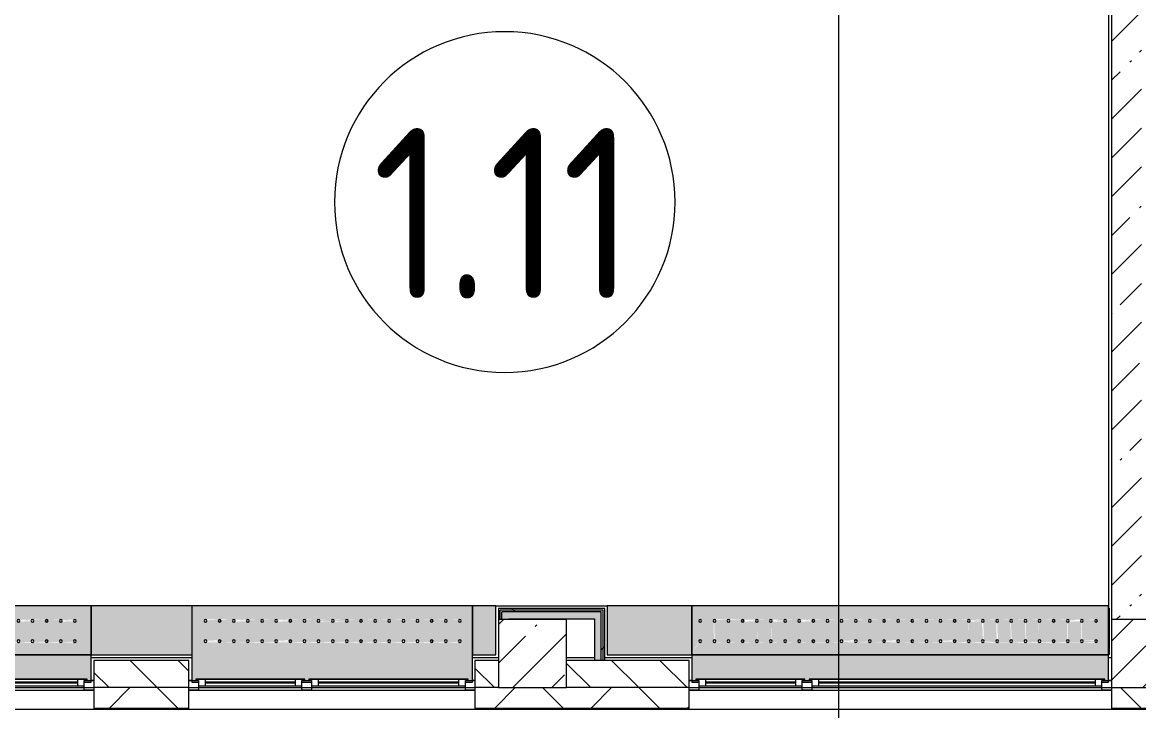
# Model space of a CAD drawing. Header units: millimetres. Extents: x 3991 to 282775, y -8553 to 29560.
# Drawn here: x 188230 to 196425, y -269 to 4782 of the extents above; entities that cross this region are included whole.
import ezdxf

# ---------------------------------------------------------------- set-up
doc = ezdxf.new("R2010")
doc.units = ezdxf.units.MM
for name, color, linetype, lineweight in [('A-AREA-IDEN', 7, 'Continuous', 9), ('A-GLAZ-2', 7, 'Continuous', 5), ('A-WALL', 7, 'Continuous', 9), ('A-WALL-4', 7, 'Continuous', 5), ('I-WALL-3', 7, 'Continuous', 5), ('S-COLS', 7, 'Continuous', 5), ('Знаки', 7, 'Continuous', 5)]:
    doc.layers.add(name, color=color, linetype=linetype, lineweight=lineweight)
for name, color, linetype, lineweight, true_color in [('A-FLOR-1', 7, 'Continuous', 5, 0xaaaaaa), ('G-ANNO-TEXT-1', 7, 'Continuous', 9, 0x3c3c3c), ('I-WALL-1', 7, 'Continuous', 5, 0xe7e7e7), ('Знаки-2', 7, 'Continuous', 5, 0xd7cfbf)]:
    doc.layers.add(name, color=color, linetype=linetype, lineweight=lineweight, true_color=true_color)
doc.styles.add('GOST Common_3', font='GOST_Common.ttf', dxfattribs={"width": 0.9, "height": 1250})
pattern_1 = [(45, (148815.1, 0), (-530.33, 530.33), []), (135, (148815.1, 0), (-530.33, -530.33), [])]

# ---------------------------------------------------------------- blocks, each defined once
blk = doc.blocks.new('BSC_Колонна _Прямоугольная - 500х500-V101-Общий план 1 этажа с размещением фрагментов 1_1-1_9')
at = {"layer": 'S-COLS'}
h = blk.add_hatch(dxfattribs=at)
h.set_pattern_fill('FP_62', color=256, style=0, pattern_type=2)
h.set_pattern_definition([(45, (-43160, -150), (-285.123, 285.123), []), (45, (-42874.88, -150), (-285.123, 285.123), [504.031, -100.806, 16.764, -84.042])])
h.paths.add_polyline_path([(250, -250), (250, 250), (-250, 250), (-250, -250), (-236.3, -250)])
for p, q in [((250, 250), (-250, 250)), ((-250, 250), (-250, -250)), ((250, -250), (250, 250)), ((-250, -250), (250, -250))]:
    blk.add_line(p, q, dxfattribs=at)
blk = doc.blocks.new('BSC_Колонна _Прямоугольная - 500х500-V102-Общий план 1 этажа с размещением фрагментов 1_1-1_9')
at = {"layer": 'S-COLS'}
h = blk.add_hatch(dxfattribs=at)
h.set_pattern_fill('FP_63', color=256, style=0, pattern_type=2)
h.set_pattern_definition([(45, (-47660, -150), (-285.123, 285.123), []), (45, (-47374.88, -150), (-285.123, 285.123), [504.031, -100.806, 16.764, -84.042])])
h.paths.add_polyline_path([(150.3, -250), (250, -250), (250, 250), (-250, 250), (-250, -250)])
for p, q in [((250, 250), (-250, 250)), ((-250, 250), (-250, -250)), ((250, -250), (250, 250)), ((-250, -250), (250, -250))]:
    blk.add_line(p, q, dxfattribs=at)
blk = doc.blocks.new('120_Окно_СКБ_1Ст - 120_Окно_СКБ_1Ст 900х2500_h_-20664874-Общий план 1 этажа с размещением фрагментов 1_1-1_9')
at = {"layer": 'A-GLAZ-2'}
for p, q in [((-450, -127), (-450, -57)), ((-450, -57), (-380, -57)), ((450, -57), (-450, -57)), ((-380, -57), (-380, -127)), ((380, -127), (380, -57)), ((380, -57), (450, -57)), ((450, -57), (450, -127)), ((-380, -127), (-450, -127)), ((-450, -127), (-431, -127)), ((-380, -127), (-400, -127)), ((-400, -127), (-400, -137)), ((-400, -137), (400, -137)), ((400, -137), (-400, -137)), ((380, -87), (-380, -87)), ((-380, -87), (-380, -127)), ((-330, -137), (-330, -87)), ((-330, -107), (330, -107)), ((330, -117), (-330, -117)), ((330, -137), (330, -87)), ((380, -127), (380, -87)), ((450, -127), (380, -127)), ((400, -127), (380, -127)), ((400, -137), (400, -127)), ((429, -127), (450, -127))]:
    blk.add_line(p, q, dxfattribs=at)
blk = doc.blocks.new('120_Окно_СКБ_2Ст - 120_Окно_СКБ_2Ст 3100х2500 _мал_створка слева_-V135-Общий план 1 этажа с размещением фрагментов 1_1-1_9')
at = {"layer": 'A-GLAZ-2'}
for p, q in [((-1550, -127), (-1550, -57)), ((-1550, -57), (-1480, -57)), ((1550, -57), (-1550, -57)), ((-1480, -57), (-1480, -127)), ((650, -127), (650, -57)), ((650, -57), (720, -57)), ((720, -57), (720, -127)), ((1480, -127), (1480, -57)), ((1480, -57), (1550, -57)), ((1550, -57), (1550, -127)), ((-1480, -127), (-1550, -127)), ((-1550, -127), (-1529, -127)), ((-1480, -127), (-1500, -127)), ((-1500, -127), (-1500, -137)), ((-1500, -137), (670, -137)), ((670, -137), (-1500, -137)), ((650, -87), (-1480, -87)), ((-1480, -87), (-1480, -127)), ((-1430, -137), (-1430, -87)), ((-1430, -107), (600, -107)), ((600, -117), (-1430, -117)), ((600, -137), (600, -87)), ((650, -127), (650, -87)), ((720, -127), (650, -127)), ((670, -127), (650, -127)), ((670, -137), (670, -127)), ((720, -127), (700, -127)), ((700, -127), (700, -137)), ((700, -137), (1500, -137)), ((1500, -137), (700, -137)), ((1480, -87), (720, -87)), ((720, -87), (720, -127)), ((770, -137), (770, -87)), ((770, -107), (1430, -107)), ((1430, -117), (770, -117)), ((1430, -137), (1430, -87)), ((1480, -127), (1480, -87)), ((1550, -127), (1480, -127)), ((1500, -127), (1480, -127)), ((1500, -137), (1500, -127)), ((1531, -127), (1550, -127))]:
    blk.add_line(p, q, dxfattribs=at)
blk = doc.blocks.new('120_Окно_СКБ_2Ст - 120_Окно_СКБ_2Ст 2100х2500 _мал створка справа_-V136-Общий план 1 этажа с размещением фрагментов 1_1-1_9')
at = {"layer": 'A-GLAZ-2'}
for p, q in [((-1050, -127), (-1050, -57)), ((-1050, -57), (-980, -57)), ((1050, -57), (-1050, -57)), ((-980, -57), (-980, -127)), ((150, -127), (150, -57)), ((150, -57), (220, -57)), ((220, -57), (220, -127)), ((980, -127), (980, -57)), ((980, -57), (1050, -57)), ((1050, -57), (1050, -127)), ((-980, -127), (-1050, -127)), ((-1050, -127), (-1032.2, -127)), ((-980, -127), (-1000, -127)), ((-1000, -127), (-1000, -137)), ((-1000, -137), (170, -137)), ((170, -137), (-1000, -137)), ((150, -87), (-980, -87)), ((-980, -87), (-980, -127)), ((-930, -137), (-930, -87)), ((-930, -107), (100, -107)), ((100, -117), (-930, -117)), ((100, -137), (100, -87)), ((150, -127), (150, -87)), ((220, -127), (150, -127)), ((170, -127), (150, -127)), ((170, -137), (170, -127)), ((220, -127), (200, -127)), ((200, -127), (200, -137)), ((200, -137), (1000, -137)), ((1000, -137), (200, -137)), ((980, -87), (220, -87)), ((220, -87), (220, -127)), ((270, -137), (270, -87)), ((270, -107), (930, -107)), ((930, -117), (270, -117)), ((930, -137), (930, -87)), ((980, -127), (980, -87)), ((1050, -127), (980, -127)), ((1000, -127), (980, -127)), ((1000, -137), (1000, -127)), ((1027.8, -127), (1050, -127))]:
    blk.add_line(p, q, dxfattribs=at)
blk = doc.blocks.new('Зашивка радиатора_ с перфорацией М1 - Зашивка радиатора_ с перфорацией М1-V266-Общий план 1 этажа с размещением фрагментов 1_1-1_9')
at = {"layer": 'Знаки-2'}
blk.add_hatch(color=256, dxfattribs=at).paths.add_polyline_path([(-430, 380), (-429.8, 180), (430, 181), (430, 380), (381, 380), (381, 369), (401, 369), (401, 359), (-399, 359), (-399, 369), (-379, 369), (-379, 380), (-399, 380)])
h = blk.add_hatch(color=256, dxfattribs=at)
h.paths.add_polyline_path([(-12.1, 180), (-429.8, 179.5), (-429.8, -179.7), (-429.8, -179.9), (430.2, -179.9), (430, 180), (420.4, 180)])
h.paths.add_polyline_path([(430, 179.8), (430, 179.8), (399.2, 151.3)])
h.paths.add_polyline_path([(104.7, 90.4), (320.9, 85.4), (320.9, 75.4), (312.2, 70.4), (303.6, 75.4), (303.8, 85.7), (302.2, 89), (217.2, 85.4), (217.2, 75.4), (208.5, 70.4), (199.8, 75.4), (199.8, 85.4), (198.5, 89), (113.4, 85.4), (113.4, 75.4), (104.7, 70.4), (96.1, 75.4), (96.1, 85.4), (94.7, 89), (9.7, 85.4), (9.7, 75.4), (1, 70.4), (-7.7, 75.4), (-7.7, 85.4), (-12.1, 89), (-94.1, 85.4), (-94.1, 75.4), (-102.8, 70.4), (-111.4, 75.4), (-111.4, 85.4), (-112.4, 89), (-197.8, 85.4), (-197.8, 75.4), (-206.9, 70.4), (-215.2, 75.4), (-215.2, 85.4), (-216.2, 89), (-301.6, 85.4), (-301.6, 75.4), (-310.3, 70.4), (-318.9, 75.4), (-318.9, 85.4), (-310.3, 90.4), (-307.7, 90), (1, 90.4)])
h.paths.add_polyline_path([(-300.6, -67.1), (-300.6, -72.2), (-216.2, -67.1)])
h.paths.add_polyline_path([(10.7, -67.1), (10.7, -72.2), (95.1, -67.1)])
h.paths.add_polyline_path([(309.7, -60), (319.3, -62.6), (321.9, -72.2), (314.8, -79.3), (309.7, -79.3), (-318.9, -74.6), (-318.9, -64.6), (-310.3, -59.6), (-301.6, -64.6), (-300.6, -67.1), (-213.6, -62.6), (-203.9, -60), (-196.8, -67.1), (-199.4, -76.7), (-196.5, -78.3), (-111.4, -74.6), (-111.4, -64.6), (-102.8, -59.6), (-94.1, -64.6), (-94.1, -74.6), (-92.8, -78.3), (-7.7, -74.6), (-7.7, -64.6), (1, -59.6), (9.7, -64.6), (11, -67), (97.7, -62.6), (107.3, -60), (114.4, -67.1), (111.8, -76.7), (114.4, -78.3), (199.8, -74.6), (199.8, -64.6), (208.5, -59.6), (217.2, -64.6), (217.2, -74.6), (218.2, -78.3), (303.3, -74), (303.6, -64.6), (307.2, -61)])
h.paths.add_polyline_path([(95.1, -72.2), (10.7, -78.3), (96.1, -74.6)])
h.paths.add_polyline_path([(-216.2, -72.2), (-303.2, -76.7), (-300.3, -78.3), (-215.2, -74.6)])
at = {"layer": 'Знаки'}
for p, q in [((-379, 380), (-430, 380)), ((-430, 380), (-430, 180)), ((430, 380), (381, 380)), ((430, 180), (430, 380)), ((-430, 180), (430, 180)), ((430.2, 180), (-430, 180)), ((-430, 180), (-430, -179.9)), ((430.2, -179.9), (430.2, 180)), ((-430, -179.9), (430.2, -179.9))]:
    blk.add_line(p, q, dxfattribs=at)
for centre, start, end in [((-310.3, 80.4), 0, 180), ((-206.5, 80.4), 0, 180), ((-102.8, 80.4), 0, 180), ((1, 80.4), 0, 180), ((104.7, 80.4), 0, 180), ((208.5, 80.4), 0, 180), ((312.2, 80.4), 0, 180), ((-310.3, 80.4), 180, 0), ((-206.5, 80.4), 180, 360), ((-102.8, 80.4), 180, 0), ((1, 80.4), 180, 0), ((104.7, 80.4), 180, 360), ((208.5, 80.4), 180, 0), ((312.2, 80.4), 180, 0), ((-310.3, -69.6), 0, 180), ((-310.3, -69.6), 180, 0), ((-206.5, -69.6), 0, 180), ((-206.5, -69.6), 180, 0), ((-102.8, -69.6), 0, 180), ((-102.8, -69.6), 180, 0), ((1, -69.6), 0, 180), ((1, -69.6), 180, 0), ((104.7, -69.6), 0, 180), ((104.7, -69.6), 180, 0), ((208.5, -69.6), 0, 180), ((208.5, -69.6), 180, 0), ((312.2, -69.6), 0, 180), ((312.2, -69.6), 180, 0)]:
    blk.add_arc(centre, 10, start, end, dxfattribs=at)
blk = doc.blocks.new('Зашивка без перфорации М3 - М3_8-30988392-Общий план 1 этажа с размещением фрагментов 1_1-1_9')
at = {"layer": 'Знаки-2'}
blk.add_hatch(color=256, dxfattribs=at).paths.add_polyline_path([(-428.8, 180), (-430, 180), (-430, -179.9), (310.2, -179.9), (310.2, 180), (-249.4, 180)])
at = {"layer": 'Знаки'}
for p, q in [((310.2, 180), (-430, 180)), ((-430, 180), (-430, -179.9)), ((310.2, -179.9), (310.2, 180)), ((-430, -179.9), (310.2, -179.9))]:
    blk.add_line(p, q, dxfattribs=at)
blk = doc.blocks.new('Зашивка радиатора_ с перфорацией М5 - Зашивка радиатора_ с перфорацией М5-30945411-Общий план 1 этажа с размещением фрагментов 1_1-1_9')
at = {"layer": 'Знаки-2'}
h = blk.add_hatch(color=256, dxfattribs=at)
h.paths.add_polyline_path([(-257.8, 380), (-310, 380), (-310, -179.9), (1748.8, -176.3), (1750, 380), (1702.2, 380), (1702.2, 369), (1722.2, 364.4), (1720.2, 359), (922.2, 359), (922.2, 369), (942.2, 369), (942.2, 380), (872.2, 380), (872.2, 369), (892.2, 369), (892.2, 359), (-277.8, 364.7), (-275, 369), (-257.8, 369)])
h.paths.add_polyline_path([(1640.3, 77.8), (1640.3, 82.9), (1555.9, 77.8)])
h.paths.add_polyline_path([(1121.6, 77.8), (1121.6, 82.9), (1037.2, 77.8)])
h.paths.add_polyline_path([(1338.7, 90.4), (1341.3, 90), (1658.7, 85.4), (1658.7, 75.4), (1650, 70.4), (1641.3, 75.4), (1640, 77.8), (1553.3, 73.3), (1543.7, 70.7), (1536.6, 77.8), (1539.2, 87.4), (1536.6, 89), (1451.2, 85.4), (1451.2, 75.4), (1440.7, 70.6), (1433.8, 75.4), (1433.8, 85.4), (1432.8, 89), (1347.4, 85.4), (1347.4, 75.4), (1338.7, 70.4), (1330.1, 75.4), (1330.1, 85.4), (1329.1, 89), (1243.7, 85.4), (1243.7, 75.4), (1235, 70.4), (1226.3, 75.4), (1226.3, 85.4), (1225.3, 89), (1139.9, 85.4), (1139.9, 75.4), (1131.2, 70.4), (1122.6, 75.4), (1121.2, 77.8), (1034.6, 73.3), (1024.9, 70.7), (1017.8, 77.8), (1020.7, 87.6), (1017.8, 89), (932.4, 85.4), (932.4, 75.4), (923.7, 70.4), (915.1, 75.4), (915.1, 85.4), (914.1, 89), (828.7, 85.4), (828.7, 75.4), (820, 70.4), (811.3, 75.4), (811.3, 85.4), (810.3, 89), (724.9, 85.4), (724.9, 75.4), (716.2, 70.4), (707.6, 75.4), (707.7, 85.5), (706.2, 89), (621.2, 85.4), (621.2, 75.4), (612.5, 70.4), (603.8, 75.4), (603.8, 85.4), (602.5, 89), (517.4, 85.4), (517.4, 75.4), (508.7, 70.4), (500.1, 75.4), (500.1, 85.4), (498.7, 89), (413.7, 85.4), (413.7, 75.4), (405, 70.4), (396.3, 75.4), (396.3, 85.4), (395, 89), (309.9, 85.4), (309.9, 75.4), (301.2, 70.4), (292.6, 75.4), (292.6, 85.4), (291.2, 89), (206.2, 85.4), (206.2, 75.4), (197.5, 70.4), (188.8, 75.4), (188.8, 85.4), (187.5, 89), (103.1, 83.6), (102.4, 75.4), (93.7, 70.4), (85.1, 75.4), (85.1, 85.4), (83.7, 89), (-1.3, 85.4), (-1.3, 75.4), (-10, 70.4), (-18.7, 75.4), (-18.7, 85.4), (-20, 89), (-105.1, 85.4), (-105.1, 75.4), (-113.8, 70.4), (-122.4, 75.4), (-122.4, 85.4), (-123.8, 89), (-208.8, 85.4), (-209.7, 74.2), (-217.5, 70.4), (-226.2, 75.4), (-226.2, 85.4), (-217.5, 90.4), (-214.9, 90), (1235, 90.4)])
h.paths.add_polyline_path([(1032.8, 89), (1036.2, 85.4), (1037.5, 83), (1124.2, 87.4), (1121.6, 89), (1034.6, 89)])
h.paths.add_polyline_path([(1551.2, 89), (1556.2, 83), (1642.9, 87.4), (1640.3, 89), (1551.6, 89)])
h.paths.add_polyline_path([(622.2, -67.1), (619.6, -76.7), (622.5, -78.3), (707.6, -74.6), (706.6, -67.1)])
h.paths.add_polyline_path([(725.9, -67.1), (723.3, -76.7), (730, -78.3), (811.3, -74.6), (810.3, -67.1)])
h.paths.add_polyline_path([(1037.2, -67.1), (1037.2, -72.2), (1121.6, -67.1)])
h.paths.add_polyline_path([(1348.4, -67.1), (1348.4, -72.2), (1432.8, -67.1)])
h.paths.add_polyline_path([(506.2, -60), (515.8, -62.6), (518.4, -72.2), (518.7, -78.3), (603.8, -74.6), (603.8, -64.6), (612.5, -59.6), (621.2, -64.6), (622.2, -67.1), (709.2, -62.6), (718.8, -60), (726.2, -67), (812.9, -62.6), (822.6, -60), (829.9, -68.5), (827.1, -76.7), (829.7, -78.3), (915.1, -74.6), (915.1, -64.6), (923.7, -59.6), (932.4, -64.6), (932.4, -74.6), (933.4, -78.3), (1018.8, -74.6), (1018.8, -64.6), (1027.5, -59.6), (1036.2, -64.6), (1037.5, -67), (1124.2, -62.6), (1133.8, -60), (1140.9, -67.1), (1138.3, -76.7), (1140.9, -78.3), (1226.3, -74.6), (1226.3, -64.6), (1235, -59.6), (1243.7, -64.6), (1243.7, -74.6), (1244.7, -78.3), (1330.1, -74.6), (1330.1, -64.6), (1338.7, -59.6), (1347.4, -64.6), (1348.7, -67), (1435.4, -62.6), (1445.1, -60), (1452.2, -67.3), (1449.6, -76.7), (1452.2, -78.3), (1537.6, -74.6), (1537.6, -64.6), (1546.2, -59.6), (1554.9, -64.6), (1554.9, -74.6), (1555.9, -78.3), (1640.5, -72.6), (1641.3, -64.6), (1650, -59.6), (1658.7, -64.6), (1658.7, -74.6), (1650, -79.6), (1647.4, -79.3), (-226.2, -74.6), (-226.2, -64.6), (-217.5, -59.6), (-208.8, -64.6), (-208.8, -74.6), (-207.5, -78.3), (-122.4, -74.6), (-122.4, -64.6), (-113.8, -59.6), (-105.1, -64.6), (-105.1, -74.6), (-103.6, -78.3), (-18.7, -74.6), (-18.7, -64.6), (-10, -59.6), (-1.3, -64.6), (-1.3, -74.6), (0, -78.3), (85.1, -74.6), (85.1, -64.6), (93.7, -59.6), (102.4, -64.6), (102.4, -74.6), (103.7, -78.3), (188.8, -74.6), (188.8, -64.6), (197.5, -59.6), (206.2, -64.6), (206.2, -74.6), (206.2, -78.3), (292.6, -74.6), (292.6, -64.6), (301.2, -59.6), (309.9, -64.6), (309.9, -74.6), (311.2, -78.3), (396.3, -74.6), (396.3, -64.6), (405, -59.6), (413.7, -64.6), (413.7, -74.6), (415, -78.3), (500.1, -74.6), (500.1, -64.6), (503.7, -61)])
h.paths.add_polyline_path([(1121.6, -72.2), (1037.2, -78.3), (1122.6, -74.6)])
h.paths.add_polyline_path([(1432.8, -72.2), (1348.4, -78.3), (1433.8, -74.6)])
at = {"layer": 'Знаки'}
for p, q in [((-257.8, 380), (-310, 380)), ((-310, 380), (-310, -179.9)), ((942.2, 380), (872.2, 380)), ((1750, 380), (1702.2, 380)), ((1750, -179.9), (1750, 380)), ((-310, -179.9), (1750, -179.9))]:
    blk.add_line(p, q, dxfattribs=at)
for centre, start, end in [((-217.5, 80.4), 0, 180), ((-113.8, 80.4), 0, 180), ((-10, 80.4), 0, 180), ((93.7, 80.4), 0, 180), ((197.5, 80.4), 0, 180), ((301.2, 80.4), 0, 180), ((405, 80.4), 0, 180), ((508.7, 80.4), 0, 180), ((612.5, 80.4), 0, 180), ((716.2, 80.4), 0, 180), ((820, 80.4), 0, 180), ((923.7, 80.4), 0, 180), ((1027.5, 80.4), 0, 180), ((1131.2, 80.4), 0, 180), ((1235, 80.4), 0, 180), ((1338.7, 80.4), 0, 180), ((1442.5, 80.4), 0, 180), ((1546.2, 80.4), 0, 180), ((1650, 80.4), 0, 180), ((-217.5, 80.4), 180, 0), ((-113.8, 80.4), 180, 0), ((-10, 80.4), 180, 360), ((93.7, 80.4), 180, 0), ((197.5, 80.4), 180, 0), ((301.2, 80.4), 180, 0), ((405, 80.4), 180, 0), ((508.7, 80.4), 180, 0), ((612.5, 80.4), 180, 0), ((716.2, 80.4), 180, 0), ((820, 80.4), 180, 0), ((923.7, 80.4), 180, 360), ((1027.5, 80.4), 180, 0), ((1131.2, 80.4), 180, 360), ((1235, 80.4), 180, 0), ((1338.7, 80.4), 180, 0), ((1442.5, 80.4), 180, 360), ((1546.2, 80.4), 180, 0), ((1650, 80.4), 180, 360), ((-217.5, -69.6), 0, 180), ((-217.5, -69.6), 180, 0), ((-113.8, -69.6), 0, 180), ((-113.8, -69.6), 180, 0), ((-10, -69.6), 0, 180), ((-10, -69.6), 180, 0), ((93.7, -69.6), 0, 180), ((93.7, -69.6), 180, 0), ((197.5, -69.6), 0, 180), ((197.5, -69.6), 180, 0), ((301.2, -69.6), 0, 180), ((301.2, -69.6), 180, 0), ((405, -69.6), 0, 180), ((405, -69.6), 180, 0), ((508.7, -69.6), 0, 180), ((508.7, -69.6), 180, 0), ((612.5, -69.6), 0, 180), ((612.5, -69.6), 180, 0), ((716.2, -69.6), 0, 180), ((716.2, -69.6), 180, 0), ((820, -69.6), 0, 180), ((820, -69.6), 180, 0), ((923.7, -69.6), 0, 180), ((923.7, -69.6), 180, 0), ((1027.5, -69.6), 0, 180), ((1027.5, -69.6), 180, 0), ((1131.2, -69.6), 0, 180), ((1131.2, -69.6), 180, 0), ((1235, -69.6), 0, 180), ((1235, -69.6), 180, 0), ((1338.7, -69.6), 0, 180), ((1338.7, -69.6), 180, 0), ((1442.5, -69.6), 0, 180), ((1442.5, -69.6), 180, 0), ((1546.2, -69.6), 0, 180), ((1546.2, -69.6), 180, 0), ((1650, -69.6), 0, 180), ((1650, -69.6), 180, 0)]:
    blk.add_arc(centre, 10, start, end, dxfattribs=at)
blk = doc.blocks.new('Зашивка радиатора_ с перфорацией М6 - Зашивка радиатора_ с перфорацией М6-30947167-Общий план 1 этажа с размещением фрагментов 1_1-1_9')
at = {"layer": 'Знаки-2'}
for points in [[(-321, 380), (-370, 380), (-370, 180), (2690, 181), (2690, 380), (2639, 380), (2639, 369), (2659, 369), (2659, 359), (1859, 359), (1859, 369), (1879, 369), (1879, 380), (1809, 380), (1809, 369), (1829, 369), (1829, 359), (-341, 359), (-341, 369), (-321, 369)], [(2682.5, -163.9), (2682.4, -163.9), (2690, -179.9)]]:
    blk.add_hatch(color=256, dxfattribs=at).paths.add_polyline_path(points)
h = blk.add_hatch(color=256, dxfattribs=at)
h.paths.add_polyline_path([(2140.7, 180), (-370, 178.8), (-370, -179.9), (2690, -179.9), (2690, 180), (2629.3, 180)])
h.paths.add_polyline_path([(2624.9, -60), (2634.6, -62.6), (2642.9, -79.3), (2636.2, -74.6), (2627.5, -79.6), (2618.8, -74.6), (2618.8, -64.6), (2622.5, -61)])
h.paths.add_polyline_path([(2690, 180), (2627.5, 70.4), (2618.8, 75.4), (2618.8, 85.4), (2629.3, 90.1), (2636.2, 85.4), (2641.2, 87.4), (2674, 149.6)])
h.paths.add_polyline_path([(-183.4, 77.8), (-180.8, 87.4), (-183.9, 89), (-268.8, 85.4), (-267.8, 77.8)])
h.paths.add_polyline_path([(553, 90.4), (2532.4, 85.4), (2532.4, 75.4), (2526.3, 70.4), (2530.8, -62.6), (2533.4, -72.2), (2526.3, -79.3), (2521.2, -79.3), (-286.2, -74.6), (-286.2, -64.6), (-277.5, -59.6), (-268.8, -64.6), (-268.8, -74.6), (-267.5, -78.3), (-182.4, -74.6), (-182.4, -64.6), (-173.8, -59.6), (-171.2, -60), (-176.3, 70.7), (-183.8, 77.8), (-270.4, 73.3), (-282.1, 71.5), (-287.2, 77.8), (-284.6, 87.4), (-274.9, 90), (552.5, 90.4)])
h.paths.add_polyline_path([(1580.3, 77.8), (1580.3, 82.9), (1495.9, 77.8)])
h.paths.add_polyline_path([(1269.1, 77.8), (1269.1, 82.9), (1184.7, 77.8)])
h.paths.add_polyline_path([(854.1, 77.8), (854.1, 82.9), (769.7, 77.8)])
h.paths.add_polyline_path([(555.1, 70.7), (549.9, 70.7), (555.1, -60)])
h.paths.add_polyline_path([(562.2, -67.1), (562.2, -72.2), (646.6, -67.1)])
h.paths.add_polyline_path([(658.8, 70.7), (649.2, 73.3), (646.6, 82.9), (646.6, 89), (561.2, 85.4), (561.2, 75.4), (555.1, 70.7), (559.6, -62.6), (562.2, -67.1), (649.2, -62.6), (658.8, -60)])
h.paths.add_polyline_path([(1807.2, -67.1), (1807.2, -72.2), (1891.6, -67.1)])
h.paths.add_polyline_path([(2014.7, -67.1), (2014.7, -72.2), (2099.1, -67.1)])
h.paths.add_polyline_path([(2222.2, -67.1), (2222.2, -72.2), (2306.6, -67.1)])
h.paths.add_polyline_path([(2209.9, -60), (2219.6, -62.6), (2222.5, -67), (2309.2, -62.6), (2318.8, -60), (2325.9, -67.1), (2321.6, -78.1), (2325.9, -78.3), (2411.3, -74.6), (2411.3, -64.6), (2420, -59.6), (2428.7, -64.6), (2428.7, -74.6), (2429.7, -78.3), (2515.1, -74.6), (2515.1, -64.6), (2523.7, -59.6), (2526.3, -60), (2521.2, 70.7), (2514.1, 77.8), (2518.4, 88.8), (2513.6, 89), (2428.7, 85.4), (2428.7, 75.4), (2420, 70.4), (2411.3, 75.4), (2411.3, 85.4), (2410, 89), (2324.9, 85.4), (2324.9, 75.4), (2316.2, 70.4), (2307.6, 75.4), (2307.6, 85.4), (2306.2, 89), (2221.2, 85.4), (2221.2, 75.4), (2212.5, 70.4), (2209.9, 70.7)])
h.paths.add_polyline_path([(2106.2, -60), (2116.1, -63), (2118.4, -72.2), (2118.4, -78.3), (2203.8, -74.6), (2203.8, -64.6), (2209.9, -59.6), (2205.4, 73.3), (2202.8, 82.9), (2202.5, 89), (2117.4, 85.4), (2117.4, 75.4), (2108.7, 70.4), (2106.2, 70.7)])
h.paths.add_polyline_path([(2103.7, 89), (2013.7, 85.4), (2013.7, 75.4), (2005, 70.4), (1996.3, 75.4), (1996.3, 85.4), (1995, 89), (1909.9, 85.4), (1909.9, 75.4), (1901.2, 70.4), (1892.6, 75.4), (1892.6, 85.4), (1889.5, 89), (1806.2, 85.4), (1806.2, 75.4), (1797.5, 70.4), (1788.8, 75.4), (1788.8, 85.4), (1787.5, 89), (1702.4, 85.4), (1702.4, 75.4), (1693.7, 70.4), (1685.1, 75.4), (1685.1, 85.4), (1683.7, 89), (1598.7, 85.4), (1598.7, 75.4), (1590, 70.4), (1581.3, 75.4), (1580.3, 77.8), (1493.3, 73.3), (1483.7, 70.7), (1476.6, 77.8), (1479.2, 87.4), (1476.2, 89), (1392, 83.3), (1391.2, 75.4), (1382.5, 70.4), (1373.8, 75.4), (1373.8, 85.4), (1372.5, 89), (1287.4, 85.4), (1287.4, 75.4), (1278.7, 70.4), (1270.1, 75.4), (1269.1, 77.8), (1182.1, 73.3), (1172.4, 70.7), (1165.3, 77.8), (1167.9, 87.4), (1163.4, 89), (1079.9, 85.4), (1079.9, 75.4), (1071.2, 70.4), (1062.6, 75.4), (1062.6, 85.4), (1061.6, 89), (976.2, 85.4), (976.2, 75.4), (967.5, 70.4), (958.8, 75.4), (958.8, 85.4), (957.8, 89), (872.4, 85.4), (872.4, 75.4), (863.7, 70.4), (855.1, 75.4), (853.7, 77.8), (767.1, 73.3), (757.4, 70.7), (750.3, 77.8), (752.9, 87.4), (750.3, 89), (664.9, 85.4), (664.9, 75.4), (658.8, 70.7), (663.3, -62.6), (665.9, -72.2), (666.2, -78.3), (751.3, -74.6), (751.3, -64.6), (760, -59.6), (768.7, -64.6), (768.7, -74.6), (770, -78.3), (855.1, -74.6), (855.1, -64.6), (863.7, -59.6), (872.4, -64.6), (872.4, -74.6), (873.7, -78.3), (958.8, -74.6), (958.8, -64.6), (967.5, -59.6), (976.2, -64.6), (976.2, -74.6), (977.5, -78.3), (1062.6, -74.6), (1062.6, -64.6), (1071.2, -59.6), (1079.9, -64.6), (1079.9, -74.6), (1081.2, -78.3), (1166.3, -74.6), (1166.3, -64.6), (1175, -59.6), (1183.7, -64.6), (1183.7, -74.6), (1184.7, -78.3), (1270.1, -74.6), (1270.1, -64.6), (1278.7, -59.6), (1287.4, -64.6), (1287.4, -74.6), (1288.4, -78.3), (1373.8, -74.6), (1373.8, -64.6), (1382.5, -59.6), (1391.2, -64.6), (1391.2, -74.6), (1392.2, -78.3), (1477.6, -74.6), (1477.6, -64.6), (1486.2, -59.6), (1494.9, -64.6), (1494.9, -74.6), (1495.9, -78.3), (1581.3, -74.6), (1581.3, -64.6), (1590, -59.6), (1598.7, -64.6), (1598.7, -74.6), (1599.7, -78.3), (1685.1, -74.6), (1685.1, -64.6), (1693.7, -59.6), (1702.4, -64.6), (1702.4, -74.6), (1703.4, -78.3), (1788.8, -74.6), (1788.8, -64.6), (1797.5, -59.6), (1806.2, -64.6), (1807.5, -67), (1894.2, -62.6), (1903.8, -60), (1910.9, -67.1), (1908.3, -76.7), (1910.9, -78.3), (1996.3, -74.6), (1996.3, -64.6), (2005, -59.6), (2013.7, -64.6), (2015, -67), (2102.8, -61.7), (2106.2, -59.6), (2101.7, 73.3), (2099.1, 82.9), (2103.4, 88.8)])
h.paths.add_polyline_path([(337.9, 89), (249.9, 85.4), (249.9, 75.4), (241.2, 70.4), (238.7, 70.7), (243.8, -60), (250.9, -67.1), (248.3, -76.7), (251.2, -78.3), (336.3, -74.6), (336.3, -64.6), (345, -59.6), (347.6, -60), (342.4, 70.7), (335.3, 77.8), (337.9, 87.4), (340, 89)])
h.paths.add_polyline_path([(542.8, 89), (457.4, 85.4), (458.4, 77.8), (542.8, 82.9), (543.8, 89)])
h.paths.add_polyline_path([(446.2, -60), (451.3, -60), (446.2, 70.7)])
h.paths.add_polyline_path([(352.1, 89), (353.7, 85.4), (353.7, 75.4), (347.6, 70.7), (352.1, -62.6), (354.7, -72.2), (355, -78.3), (440.1, -74.6), (440.1, -64.6), (446.2, -60), (441.7, 73.3), (439.1, 82.9), (439.1, 89), (353.7, 89)])
h.paths.add_polyline_path([(765, 89), (770, 83), (856.7, 87.4), (854.1, 89), (765.3, 89)])
h.paths.add_polyline_path([(-168.8, 89), (-163.8, 80.4), (-168.8, 71.7), (-171.2, 70.7), (-166.7, -62.6), (-164.1, -67.1), (-77.1, -62.6), (-67.4, -60), (-72.6, 70.7), (-79.7, 77.8), (-77.1, 87.4), (-79.7, 89), (-166.7, 89)])
h.paths.add_polyline_path([(1273.4, 89), (1183.7, 85.4), (1184.7, 82.9), (1271.7, 87.4), (1273.7, 89)])
h.paths.add_polyline_path([(140.1, 70.7), (130.4, 73.3), (127.8, 82.9), (127.8, 89), (42.4, 85.4), (42.4, 75.4), (33.7, 70.4), (25.1, 75.4), (25.1, 85.4), (24.1, 89), (-61.3, 85.4), (-61.3, 75.4), (-67.4, 70.7), (-62.9, -62.6), (-60.3, -72.2), (-58.3, -78.3), (25.1, -74.6), (25.1, -64.6), (33.7, -59.6), (42.4, -64.6), (42.4, -74.6), (43.7, -78.3), (128.8, -74.6), (128.8, -64.6), (137.5, -59.6), (140.1, -60)])
h.paths.add_polyline_path([(236.2, 89), (146.2, 85.4), (146.2, 75.4), (140.1, 70.7), (144.6, -62.6), (147.2, -72.2), (147.5, -78.3), (232.6, -74.6), (232.6, -64.6), (238.7, -60), (234.2, 73.3), (231.6, 82.9), (234.2, 87.4)])
h.paths.add_polyline_path([(1585, 89), (1494.9, 85.4), (1495.9, 82.9), (1582.9, 87.4), (1584.7, 88.8)])
h.paths.add_polyline_path([(458.4, 77.8), (451.3, 70.7), (455.8, -62.6), (458.4, -72.2), (458.7, -78.3), (543.8, -74.6), (543.8, -64.6), (549.9, -60), (545.4, 73.3), (542.5, 77.8)])
h.paths.add_polyline_path([(-79.7, -72.2), (-166.7, -76.7), (-163.8, -78.3), (-78.7, -74.6)])
h.paths.add_polyline_path([(562.2, -72.2), (562.5, -78.3), (647.6, -74.6), (646.6, -72.2), (562.5, -72.2)])
h.paths.add_polyline_path([(2306.6, -72.2), (2272.3, -78.3), (2307.6, -74.6)])
h.paths.add_polyline_path([(1891.6, -72.2), (1807.2, -78.3), (1892.6, -74.6)])
h.paths.add_polyline_path([(2014.7, -72.2), (2014.7, -78.3), (2100.1, -74.6), (2098.7, -72.2)])
at = {"layer": 'Знаки'}
for p, q in [((-321, 380), (-370, 380)), ((-370, 380), (-370, 180)), ((1879, 380), (1809, 380)), ((2690, 380), (2639, 380)), ((2690, 180), (2690, 380)), ((-370, 180), (2690, 180)), ((2690, 180), (-370, 180)), ((-370, 180), (-370, -179.9)), ((2690, -179.9), (2690, 180)), ((-370, -179.9), (2690, -179.9))]:
    blk.add_line(p, q, dxfattribs=at)
for centre, start, end in [((-277.5, 80.4), 0, 180), ((-173.8, 80.4), 0, 180), ((-70, 80.4), 0, 180), ((33.7, 80.4), 0, 180), ((137.5, 80.4), 0, 180), ((241.2, 80.4), 0, 180), ((345, 80.4), 0, 180), ((448.8, 80.4), 0, 180), ((552.5, 80.4), 0, 180), ((656.2, 80.4), 0, 180), ((760, 80.4), 0, 180), ((863.7, 80.4), 0, 180), ((967.5, 80.4), 0, 180), ((1071.2, 80.4), 0, 180), ((1175, 80.4), 0, 180), ((1278.7, 80.4), 0, 180), ((1382.5, 80.4), 0, 180), ((1486.2, 80.4), 0, 180), ((1590, 80.4), 0, 180), ((1693.7, 80.4), 0, 180), ((1797.5, 80.4), 0, 180), ((1901.2, 80.4), 0, 180), ((2005, 80.4), 0, 180), ((2108.7, 80.4), 0, 180), ((2212.5, 80.4), 0, 180), ((2316.2, 80.4), 0, 180), ((2420, 80.4), 0, 180), ((2523.7, 80.4), 0, 180), ((2627.5, 80.4), 0, 180), ((-277.5, 80.4), 180, 360), ((-173.8, 80.4), 180, 0), ((-70, 80.4), 180, 0), ((33.7, 80.4), 180, 360), ((137.5, 80.4), 180, 0), ((241.2, 80.4), 180, 0), ((345, 80.4), 180, 0), ((448.8, 80.4), 180, 0), ((552.5, 80.4), 180, 360), ((656.2, 80.4), 180, 0), ((760, 80.4), 180, 0), ((863.7, 80.4), 180, 0), ((967.5, 80.4), 180, 0), ((1071.2, 80.4), 180, 0), ((1175, 80.4), 180, 0), ((1278.7, 80.4), 180, 0), ((1382.5, 80.4), 180, 0), ((1486.2, 80.4), 180, 360), ((1590, 80.4), 180, 0), ((1693.7, 80.4), 180, 360), ((1797.5, 80.4), 180, 0), ((1901.2, 80.4), 180, 0), ((2005, 80.4), 180, 0), ((2108.7, 80.4), 180, 360), ((2212.5, 80.4), 180, 0), ((2316.2, 80.4), 180, 360), ((2420, 80.4), 180, 0), ((2523.7, 80.4), 180, 360), ((2627.5, 80.4), 180, 360), ((-277.5, -69.6), 0, 180), ((-277.5, -69.6), 180, 0), ((-173.8, -69.6), 0, 180), ((-173.8, -69.6), 180, 0), ((-70, -69.6), 0, 180), ((-70, -69.6), 180, 0), ((33.7, -69.6), 0, 180), ((33.7, -69.6), 180, 0), ((137.5, -69.6), 0, 180), ((137.5, -69.6), 180, 0), ((241.2, -69.6), 0, 180), ((241.2, -69.6), 180, 0), ((345, -69.6), 0, 180), ((345, -69.6), 180, 0), ((448.8, -69.6), 0, 180), ((448.8, -69.6), 180, 0), ((552.5, -69.6), 0, 180), ((552.5, -69.6), 180, 0), ((656.2, -69.6), 0, 180), ((656.2, -69.6), 180, 0), ((760, -69.6), 0, 180), ((760, -69.6), 180, 0), ((863.7, -69.6), 0, 180), ((863.7, -69.6), 180, 0), ((967.5, -69.6), 0, 180), ((967.5, -69.6), 180, 0), ((1071.2, -69.6), 0, 180), ((1071.2, -69.6), 180, 0), ((1175, -69.6), 0, 180), ((1175, -69.6), 180, 0), ((1278.7, -69.6), 0, 180), ((1278.7, -69.6), 180, 0), ((1382.5, -69.6), 0, 180), ((1382.5, -69.6), 180, 0), ((1486.2, -69.6), 0, 180), ((1486.2, -69.6), 180, 0), ((1590, -69.6), 0, 180), ((1590, -69.6), 180, 0), ((1693.7, -69.6), 0, 180), ((1693.7, -69.6), 180, 0), ((1797.5, -69.6), 0, 180), ((1797.5, -69.6), 180, 0), ((1901.2, -69.6), 0, 180), ((1901.2, -69.6), 180, 0), ((2005, -69.6), 0, 180), ((2005, -69.6), 180, 0), ((2108.7, -69.6), 0, 180), ((2108.7, -69.6), 180, 0), ((2212.5, -69.6), 0, 180), ((2212.5, -69.6), 180, 0), ((2316.2, -69.6), 0, 180), ((2316.2, -69.6), 180, 0), ((2420, -69.6), 0, 180), ((2420, -69.6), 180, 0), ((2523.7, -69.6), 0, 180), ((2523.7, -69.6), 180, 0), ((2627.5, -69.6), 0, 180), ((2627.5, -69.6), 180, 0)]:
    blk.add_arc(centre, 10, start, end, dxfattribs=at)
blk = doc.blocks.new('Зашивка без перфорации М3 - М3_6-30986740-Общий план 1 этажа с размещением фрагментов 1_1-1_9')
at = {"layer": 'Знаки-2'}
blk.add_hatch(color=256, dxfattribs=at).paths.add_polyline_path([(-259.8, 180), (-430, 180), (-429.3, -179.9), (-259.8, -179.9), (-259.8, 129.9)])
at = {"layer": 'Знаки'}
for p, q in [((-259.8, 180), (-430, 180)), ((-430, 180), (-430, -179.9)), ((-259.8, -179.9), (-259.8, 180)), ((-430, -179.9), (-259.8, -179.9))]:
    blk.add_line(p, q, dxfattribs=at)
blk = doc.blocks.new('Зашивка без перфорации М3 - М3_7-30988310-Общий план 1 этажа с размещением фрагментов 1_1-1_9')
at = {"layer": 'Знаки-2'}
blk.add_hatch(color=256, dxfattribs=at).paths.add_polyline_path([(189, 180), (-430, 180), (-430, -179.9), (190.2, -179.9), (190.2, 180)])
at = {"layer": 'Знаки'}
for p, q in [((190.2, 180), (-430, 180)), ((-430, 180), (-430, -179.9)), ((190.2, -179.9), (190.2, 180)), ((-430, -179.9), (190.2, -179.9))]:
    blk.add_line(p, q, dxfattribs=at)
blk = doc.blocks.new('Зашивка_ торцевая панель - Зашивка_ торцевая панель-V291-Общий план 1 этажа с размещением фрагментов 1_1-1_9')
at = {"layer": 'Знаки-2'}
blk.add_hatch(color=256, dxfattribs=at).paths.add_polyline_path([(-411, -160), (-406, -160), (-411, -71.6)])
at = {"layer": 'Знаки'}
for p in [(-406, 180), (-412.3, -160)]:
    blk.add_line(p, (-406, -160), dxfattribs=at)
blk = doc.blocks.new('Зашивка_ опоясывающая панель - Зашивка_ опоясывающая панель-31040900-Общий план 1 этажа с размещением фрагментов 1_1-1_9')
at = {"layer": 'Знаки-2'}
blk.add_hatch(color=256, dxfattribs=at).paths.add_polyline_path([(-406, 165.8), (-408.4, 171.4), (-408.6, 171.4)])
blk = doc.blocks.new('Марка_Помещения - Номер-25198446-Общий план 1 этажа с размещением фрагментов 1_1-1_9')
at = {"layer": 'A-AREA-IDEN'}
for start, end in [(360, 180), (180, 360)]:
    blk.add_arc((0, 0), 2.5, start, end, dxfattribs=at)

msp = doc.modelspace()

# ---------------------------------------------------------------- hatches: boundary and pattern name
at = {"layer": 'A-WALL-4'}
h = msp.add_hatch(dxfattribs=at)
h.set_pattern_fill('FP_58', color=256, style=0, pattern_type=2)
h.set_pattern_definition([(135, (148815.1, 0), (-176.7767, -176.7767), [])])
h.paths.add_polyline_path([(192716.1, -100), (193125.1, -100), (193125.1, 100), (192225.1, 100), (192225.1, -100)])
h.paths.add_polyline_path([(188806.8, -100), (189452.6, -100), (189452.6, 100), (188755.1, 100), (188755.1, -100)])
h.paths.add_polyline_path([(191725.1, -100), (191725.1, 100), (191552.6, 100), (191552.6, -100)])
h = msp.add_hatch(dxfattribs=at)
h.set_pattern_fill('FP_73', color=256, style=0, pattern_type=2)
h.set_pattern_definition([(45, (148815.1, 0), (-353.5534, 353.5534), []), (135, (148815.1, 0), (-353.5534, -353.5534), [])])
h.paths.add_polyline_path([(215875.1, -250), (219475.1, -250), (219475.1, -100), (215875.1, -100), (215875.1, -129.7)])
h.paths.add_polyline_path([(221058.2, -250), (221095.1, -250), (221095.1, -100), (220375.1, -101.8), (220375.1, -250)])
h.paths.add_polyline_path([(224507.1, -250), (224515.1, -250), (224515.1, -100), (222795.1, -100), (222795.1, -250), (223012.9, -250)])
h.paths.add_polyline_path([(205421.2, -250), (205975.1, -250), (205975.1, -100), (205225.1, -100), (205225.1, -250)])
h.paths.add_polyline_path([(213075.1, -250), (213075.1, -100), (212525.1, -100), (212525.1, -250)])
h.paths.add_polyline_path([(208825.1, -250), (208825.1, -100), (208075.1, -100), (208075.1, -250)])
h.paths.add_polyline_path([(210425.1, -250), (210425.1, -100), (209725.1, -100), (209725.1, -250)])
h.paths.add_polyline_path([(214975.1, -250), (214975.1, -100), (213975.1, -100), (213975.1, -250)])
h.paths.add_polyline_path([(193125.1, -250), (193125.1, -100), (191552.6, -100), (191552.6, -250), (191738.8, -250)])
h.paths.add_polyline_path([(196225.1, -250), (196975.1, -250), (196975.1, -100), (196225.1, -100), (196225.1, -161.8)])
h.paths.add_polyline_path([(198586.6, -250), (198586.6, -100), (197875.1, -100), (197875.1, -250)])
h.paths.add_polyline_path([(201511.9, -250), (202125.1, -250), (202125.1, -100), (200686.6, -100), (200686.6, -250)])
h.paths.add_polyline_path([(189452.6, -250), (189452.6, -100), (188755.1, -100), (188755.1, -250)])
h.paths.add_polyline_path([(187829.5, -250), (187855.1, -250), (187855.1, -100), (186805.1, -100), (186805.1, -250)])
h.paths.add_polyline_path([(185874.9, -250), (185905.1, -250), (185905.1, -100), (184785.1, -100), (184785.1, -250)])
h.paths.add_polyline_path([(176125.1, -250), (177124.8, -250), (177124.8, -100), (176125.1, -100), (176125.1, -211.8)])
h.paths.add_polyline_path([(178024.8, -250), (179025.1, -250), (179025.1, -100), (178024.8, -100), (178024.8, -207.1)])
h.paths.add_polyline_path([(181825.1, -250), (182685.1, -250), (182685.1, -100), (181825.1, -100), (181825.1, -197.6)])
h.paths.add_polyline_path([(174250.1, -250), (175225.1, -250), (175225.1, -100), (174250.1, -100), (174250.1, -216.5)])
h.paths.add_polyline_path([(171450.1, -250), (171450.1, -100), (170425.1, -100), (170425.1, -250)])
h.paths.add_polyline_path([(169525.1, -250), (169525.1, -100), (168175.1, -100), (168175.1, -250), (168283.2, -250)])
h.paths.add_polyline_path([(166075.1, -250), (166075.1, -100), (165325.1, -100), (165325.1, -250)])
h.paths.add_polyline_path([(164373.9, -250), (164425.1, -250), (164425.1, -100), (163675.1, -100), (163675.1, -250)])
h.paths.add_polyline_path([(148555.1, -250), (152545.1, -250), (152545.1, -100), (148555.1, -100), (148555.1, -210)])
h.paths.add_polyline_path([(161575.1, -250), (161575.1, -100), (160825.1, -100), (160825.1, -250)])
h.paths.add_polyline_path([(158510, -250), (158725.1, -250), (158725.1, -100), (157974.8, -100), (157974.8, -250)])
h.paths.add_polyline_path([(156555.4, -250), (157074.8, -250), (157074.8, -100), (155645.1, -100), (155645.1, -250)])
at = {"layer": 'I-WALL-1'}
for points in [[(192430.1, 406), (192480.1, 406), (192480.1, 456), (191750.1, 456), (191750.1, 406), (192225.1, 406)], [(191800.1, 400), (191800.1, 406), (191750.1, 406), (191750.1, 400)], [(192480.1, 100), (192480.1, 406), (192430.1, 406), (192430.1, 100)]]:
    msp.add_hatch(color=256, dxfattribs=at).paths.add_polyline_path(points)
at = {"layer": 'I-WALL-3'}
h = msp.add_hatch(dxfattribs=at)
h.set_pattern_fill('FP_57', color=256, style=0, pattern_type=2)
h.set_pattern_definition([(45, (148815.1, 0), (-285.123, 285.123), []), (45, (149100.2, 0), (-285.123, 285.123), [504.031, -100.806, 16.764, -84.042])])
h.paths.add_polyline_path([(196225.1, 400), (196445.1, 400), (196445.1, 5979), (196225.1, 5979), (196225.1, 472.4)])
h = msp.add_hatch(dxfattribs=at)
h.set_pattern_fill('FP_192', color=256, style=0, pattern_type=2)
h.set_pattern_definition(pattern_1)
h.paths.add_polyline_path([(192480.1, 468.5), (192505.1, 468.7), (192505.1, 481), (191725.1, 481), (191725.1, 468.5), (192225.1, 468.5)])
h = msp.add_hatch(dxfattribs=at)
h.set_pattern_fill('FP_192', color=256, style=0, pattern_type=2)
h.set_pattern_definition(pattern_1)
h.paths.add_polyline_path([(191738.8, 456), (192492.6, 456), (192492.6, 468.5), (191737.6, 468.5), (191737.6, 456)])
h = msp.add_hatch(dxfattribs=at)
h.set_pattern_fill('FP_192', color=256, style=0, pattern_type=2)
h.set_pattern_definition(pattern_1)
h.paths.add_polyline_path([(192492.6, 100), (192490.5, 456), (192480.1, 456), (192480.1, 100)])
h = msp.add_hatch(dxfattribs=at)
h.set_pattern_fill('FP_192', color=256, style=0, pattern_type=2)
h.set_pattern_definition(pattern_1)
h.paths.add_polyline_path([(192505.1, 100), (192505.1, 468.5), (192492.6, 468.5), (192492.6, 100)])

# ---------------------------------------------------------------- linework, layer by layer
at = {"layer": 'A-FLOR-1'}
for p, q in [((196205.1, 482.2), (196205.1, 7660)), ((191705.1, 501), (192525.1, 501)), ((188736.1, 140), (189474.8, 140)), ((191534.8, 140), (191705.1, 140)), ((192525.1, 140), (193144.1, 140))]:
    msp.add_line(p, q, dxfattribs=at)
at = {"layer": 'A-WALL'}
for p, q in [((191725.1, 468.5), (191725.1, 406)), ((192492.6, 468.5), (191737.6, 468.5)), ((191737.6, 400), (191737.6, 468.5)), ((192480.1, 456), (191750.1, 456)), ((191750.1, 400), (191750.1, 456)), ((192480.1, 100), (192480.1, 456)), ((192492.6, 100), (192492.6, 468.5)), ((189452.6, -100), (188755.1, -100)), ((191725.1, -100), (191552.6, -100)), ((193125.1, -100), (192225.1, -100)), ((188755.1, -250), (189452.6, -250)), ((188755.1, -253), (189452.6, -253)), ((191552.6, -250), (193125.1, -250)), ((191552.6, -253), (193125.1, -253)), ((196225.1, -250), (196975.1, -250)), ((196225.1, -253), (196975.1, -253))]:
    msp.add_line(p, q, dxfattribs=at)
at = {"layer": 'A-WALL-4'}
for p, q in [((189452.6, 100), (188755.1, 100)), ((188755.1, 100), (188755.1, -258)), ((189452.6, -258), (189452.6, 100)), ((191725.1, 100), (191552.6, 100)), ((191552.6, 100), (191552.6, -258)), ((193125.1, 100), (192225.1, 100)), ((193125.1, -258), (193125.1, 100)), ((187855.1, -100), (188755.1, -100)), ((189452.6, -100), (191552.6, -100)), ((193125.1, -100), (196225.1, -100)), ((196225.1, -100), (196225.1, -258)), ((178024.8, -258), (198586.6, -258))]:
    msp.add_line(p, q, dxfattribs=at)
at = {"layer": 'G-ANNO-TEXT-1'}
msp.add_line((194222.3, 6294.5), (194222.3, -1272.5), dxfattribs=at)
at = {"layer": 'I-WALL-3'}
for p, q in [((196225.1, 7400), (196225.1, 400)), ((192505.1, 481), (191725.1, 481)), ((191725.1, 481), (191725.1, 400)), ((192505.1, 100), (192505.1, 481)), ((191800.1, 406), (192430.1, 406)), ((191800.1, 400), (191800.1, 406)), ((192430.1, 406), (192430.1, 100)), ((188736.1, 120), (189474.8, 120)), ((191534.8, 120), (191725.1, 120)), ((192225.1, 120), (192430.1, 120)), ((192504.3, 120), (193144.1, 120)), ((196204.1, 120), (196225.1, 120))]:
    msp.add_line(p, q, dxfattribs=at)

# ---------------------------------------------------------------- block references
at = {"layer": 'A-AREA-IDEN', "xscale": 499.9999999999995, "yscale": 499.9999999999995, "zscale": 499.9999999999995}
msp.add_blockref('Марка_Помещения - Номер-25198446-Общий план 1 этажа с размещением фрагментов 1_1-1_9', (191771.3, 3463.2), dxfattribs=at)
at = {"layer": 'A-GLAZ-2', "rotation": 180}
for name, p in [('120_Окно_СКБ_1Ст - 120_Окно_СКБ_1Ст 900х2500_h_-20664874-Общий план 1 этажа с размещением фрагментов 1_1-1_9', (188305.1, -175)), ('120_Окно_СКБ_2Ст - 120_Окно_СКБ_2Ст 2100х2500 _мал створка справа_-V136-Общий план 1 этажа с размещением фрагментов 1_1-1_9', (190502.6, -175)), ('120_Окно_СКБ_2Ст - 120_Окно_СКБ_2Ст 3100х2500 _мал_створка слева_-V135-Общий план 1 этажа с размещением фрагментов 1_1-1_9', (194675.1, -175))]:
    msp.add_blockref(name, p, dxfattribs=at)
at = {"layer": 'S-COLS'}
for name, p in [('BSC_Колонна _Прямоугольная - 500х500-V101-Общий план 1 этажа с размещением фрагментов 1_1-1_9', (191975.1, 150)), ('BSC_Колонна _Прямоугольная - 500х500-V102-Общий план 1 этажа с размещением фрагментов 1_1-1_9', (196475.1, 150))]:
    msp.add_blockref(name, p, dxfattribs=at)
at = {"layer": 'Знаки', "rotation": 180}
for name, p in [('Зашивка радиатора_ с перфорацией М1 - Зашивка радиатора_ с перфорацией М1-V266-Общий план 1 этажа с размещением фрагментов 1_1-1_9', (188306.1, 321)), ('Зашивка без перфорации М3 - М3_8-30988392-Общий план 1 этажа с размещением фрагментов 1_1-1_9', (189046.1, 321)), ('Зашивка радиатора_ с перфорацией М5 - Зашивка радиатора_ с перфорацией М5-30945411-Общий план 1 этажа с размещением фрагментов 1_1-1_9', (191224.8, 321)), ('Зашивка без перфорации М3 - М3_6-30986740-Общий план 1 этажа с размещением фрагментов 1_1-1_9', (191275.1, 321)), ('Зашивка без перфорации М3 - М3_7-30988310-Общий план 1 этажа с размещением фрагментов 1_1-1_9', (192714.1, 321)), ('Зашивка радиатора_ с перфорацией М6 - Зашивка радиатора_ с перфорацией М6-30947167-Общий план 1 этажа с размещением фрагментов 1_1-1_9', (195834.1, 321))]:
    msp.add_blockref(name, p, dxfattribs=at)
at = {"layer": 'Знаки'}
for name, p in [('Зашивка_ опоясывающая панель - Зашивка_ опоясывающая панель-31040900-Общий план 1 этажа с размещением фрагментов 1_1-1_9', (193566.1, 301)), ('Зашивка_ торцевая панель - Зашивка_ торцевая панель-V291-Общий план 1 этажа с размещением фрагментов 1_1-1_9', (196615.1, 302.2))]:
    msp.add_blockref(name, p, dxfattribs=at)

# ---------------------------------------------------------------- texts
at = {"layer": 'A-AREA-IDEN', "insert": (190800.4, 4006), "char_height": 1250, "width": 2453.164, "attachment_point": 1, "style": 'GOST Common_3'}
msp.add_mtext('1.11', dxfattribs=at)

doc.saveas('drawing.dxf')
